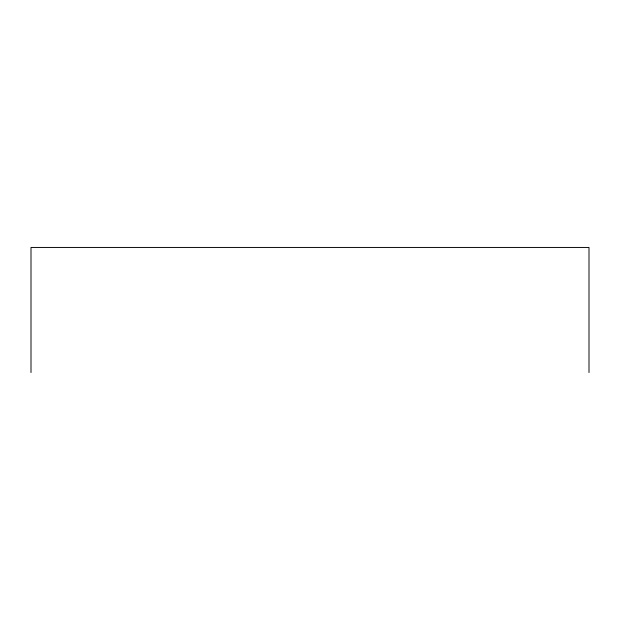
<?xml version="1.0" encoding="UTF-8"?>
<svg xmlns="http://www.w3.org/2000/svg" width="620" height="620" viewBox="0 0 620 620"><rect width="100%" height="100%" fill="white"/><g stroke="black" fill="none" stroke-linecap="round" stroke-linejoin="round"><path stroke-width="0.93" d="M589 372.55L589 247.45L31 247.45L31 372.55"/></g></svg>
